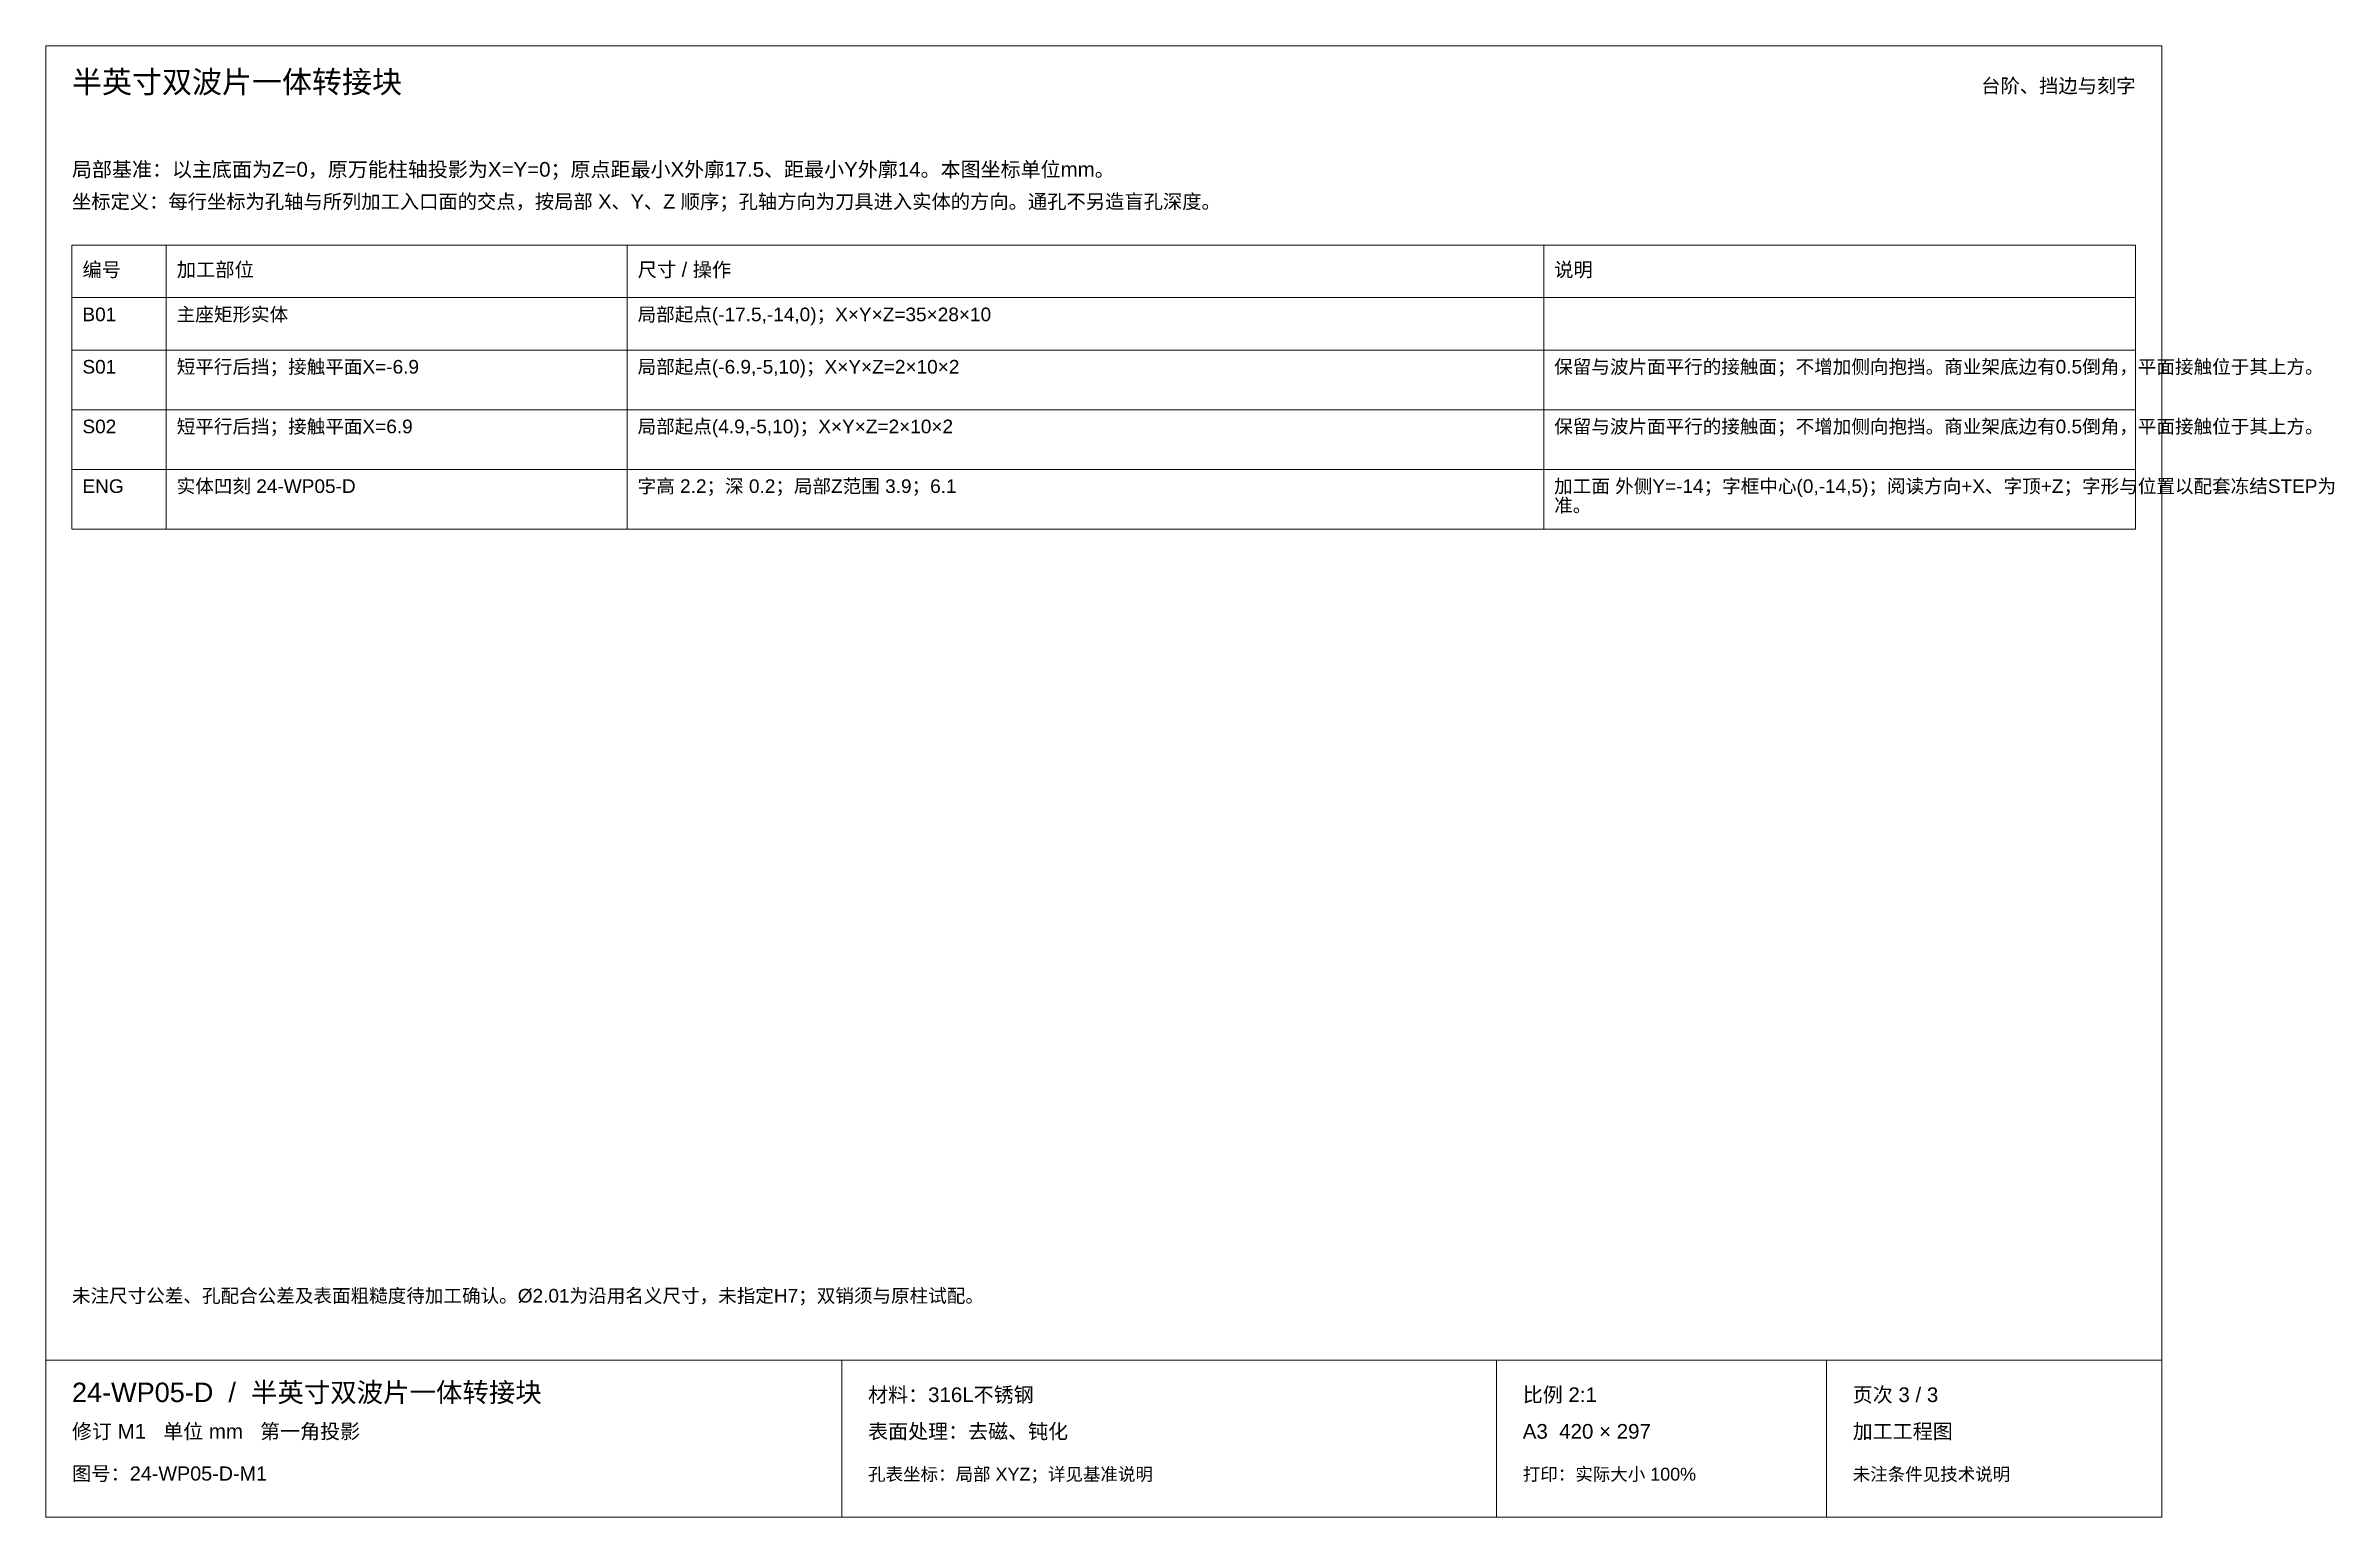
# Paper-space layout '03_孔表及加工说明' of a CAD drawing. Header units: millimetres. Extents: x 8 to 445, y 8 to 289.
import ezdxf
from ezdxf.enums import TextEntityAlignment as Align

# ---------------------------------------------------------------- set-up
doc = ezdxf.new("R2010")
doc.units = ezdxf.units.MM
doc.layers.add('ANNOTATIONS', color=7, linetype='CONTINUOUS', lineweight=18)
doc.styles.add('CJK', font='Arial Unicode.ttf')

psp = doc.layouts.new('03_孔表及加工说明')

# ---------------------------------------------------------------- linework, layer by layer
at = {"layer": 'ANNOTATIONS'}
for p, q in [((412, 289), (8, 289)), ((8, 289), (8, 8)), ((412, 8), (412, 289)), ((31, 250.9), (13, 250.9)), ((13, 250.9), (13, 240.9)), ((31, 240.9), (31, 250.9)), ((119, 250.9), (31, 250.9)), ((31, 250.9), (31, 240.9)), ((119, 240.9), (119, 250.9)), ((294, 250.9), (119, 250.9)), ((119, 250.9), (119, 240.9)), ((294, 240.9), (294, 250.9)), ((407, 250.9), (294, 250.9)), ((294, 250.9), (294, 240.9)), ((407, 240.9), (407, 250.9)), ((13, 240.9), (31, 240.9)), ((31, 240.9), (13, 240.9)), ((13, 240.9), (13, 230.9)), ((31, 240.9), (119, 240.9)), ((31, 230.9), (31, 240.9)), ((119, 240.9), (31, 240.9)), ((31, 240.9), (31, 230.9)), ((119, 240.9), (294, 240.9)), ((119, 230.9), (119, 240.9)), ((294, 240.9), (119, 240.9)), ((119, 240.9), (119, 230.9)), ((294, 240.9), (407, 240.9)), ((294, 230.9), (294, 240.9)), ((407, 240.9), (294, 240.9)), ((294, 240.9), (294, 230.9)), ((407, 230.9), (407, 240.9)), ((13, 230.9), (31, 230.9)), ((31, 230.9), (13, 230.9)), ((13, 230.9), (13, 219.5)), ((31, 230.9), (119, 230.9)), ((31, 219.5), (31, 230.9)), ((119, 230.9), (31, 230.9)), ((31, 230.9), (31, 219.5)), ((119, 230.9), (294, 230.9)), ((119, 219.5), (119, 230.9)), ((294, 230.9), (119, 230.9)), ((119, 230.9), (119, 219.5)), ((294, 230.9), (407, 230.9)), ((294, 219.5), (294, 230.9)), ((407, 230.9), (294, 230.9)), ((294, 230.9), (294, 219.5)), ((407, 219.5), (407, 230.9)), ((13, 219.5), (31, 219.5)), ((31, 219.5), (13, 219.5)), ((13, 219.5), (13, 208.1)), ((31, 219.5), (119, 219.5)), ((31, 208.1), (31, 219.5)), ((119, 219.5), (31, 219.5)), ((31, 219.5), (31, 208.1)), ((119, 219.5), (294, 219.5)), ((119, 208.1), (119, 219.5)), ((294, 219.5), (119, 219.5)), ((119, 219.5), (119, 208.1)), ((294, 219.5), (407, 219.5)), ((294, 208.1), (294, 219.5)), ((407, 219.5), (294, 219.5)), ((294, 219.5), (294, 208.1)), ((407, 208.1), (407, 219.5)), ((13, 208.1), (31, 208.1)), ((31, 208.1), (13, 208.1)), ((13, 208.1), (13, 196.7)), ((31, 208.1), (119, 208.1)), ((31, 196.7), (31, 208.1)), ((119, 208.1), (31, 208.1)), ((31, 208.1), (31, 196.7)), ((119, 208.1), (294, 208.1)), ((119, 196.7), (119, 208.1)), ((294, 208.1), (119, 208.1)), ((119, 208.1), (119, 196.7)), ((294, 208.1), (407, 208.1)), ((294, 196.7), (294, 208.1)), ((407, 208.1), (294, 208.1)), ((294, 208.1), (294, 196.7)), ((407, 196.7), (407, 208.1)), ((13, 196.7), (31, 196.7)), ((31, 196.7), (119, 196.7)), ((119, 196.7), (294, 196.7)), ((294, 196.7), (407, 196.7)), ((8, 38), (412, 38)), ((160, 8), (160, 38)), ((285, 8), (285, 38)), ((348, 8), (348, 38)), ((8, 8), (412, 8))]:
    psp.add_line(p, q, dxfattribs=at)

# ---------------------------------------------------------------- texts
at = {"layer": 'ANNOTATIONS', "style": 'CJK'}
for s, height, p in [('半英寸双波片一体转接块', 4.2, (13, 280)), ('局部基准：以主底面为Z=0，原万能柱轴投影为X=Y=0；原点距最小X外廓17.5、距最小Y外廓14。本图坐标单位mm。', 2.8, (13, 264)), ('坐标定义：每行坐标为孔轴与所列加工入口面的交点，按局部 X、Y、Z 顺序；孔轴方向为刀具进入实体的方向。通孔不另造盲孔深度。', 2.7, (13, 257.9)), ('编号', 2.7, (15, 244.9)), ('加工部位', 2.7, (33, 244.9)), ('尺寸 / 操作', 2.7, (121, 244.9)), ('说明', 2.7, (296, 244.9)), ('B01', 2.6, (15, 236.4)), ('主座矩形实体', 2.6, (33, 236.4)), ('局部起点(-17.5,-14,0)；X×Y×Z=35×28×10', 2.6, (121, 236.4)), ('S01', 2.6, (15, 226.4)), ('短平行后挡；接触平面X=-6.9', 2.6, (33, 226.4)), ('局部起点(-6.9,-5,10)；X×Y×Z=2×10×2', 2.6, (121, 226.4)), ('保留与波片面平行的接触面；不增加侧向抱挡。商业架底边有0.5倒角，平面接触位于其上方。', 2.6, (296, 226.4)), ('S02', 2.6, (15, 215)), ('短平行后挡；接触平面X=6.9', 2.6, (33, 215)), ('局部起点(4.9,-5,10)；X×Y×Z=2×10×2', 2.6, (121, 215)), ('保留与波片面平行的接触面；不增加侧向抱挡。商业架底边有0.5倒角，平面接触位于其上方。', 2.6, (296, 215)), ('ENG', 2.6, (15, 203.6)), ('实体凹刻 24-WP05-D', 2.6, (33, 203.6)), ('字高 2.2；深 0.2；局部Z范围 3.9；6.1', 2.6, (121, 203.6)), ('加工面 外侧Y=-14；字框中心(0,-14,5)；阅读方向+X、字顶+Z；字形与位置以配套冻结STEP为', 2.6, (296, 203.6)), ('准。', 2.6, (296, 199.95)), ('未注尺寸公差、孔配合公差及表面粗糙度待加工确认。Ø2.01为沿用名义尺寸，未指定H7；双销须与原柱试配。', 2.6, (13, 49)), ('24-WP05-D  /  半英寸双波片一体转接块', 3.7, (13, 30)), ('材料：316L不锈钢', 2.8, (165, 30)), ('比例 2:1', 2.8, (290, 30)), ('页次 3 / 3', 2.8, (353, 30)), ('修订 M1   单位 mm   第一角投影', 2.8, (13, 23)), ('表面处理：去磁、钝化', 2.8, (165, 23)), ('A3  420 × 297', 2.8, (290, 23)), ('加工工程图', 2.8, (353, 23)), ('图号：24-WP05-D-M1', 2.7, (13, 15)), ('孔表坐标：局部 XYZ；详见基准说明', 2.45, (165, 15)), ('打印：实际大小 100%', 2.45, (290, 15)), ('未注条件见技术说明', 2.45, (353, 15))]:
    psp.add_text(s, height=height, dxfattribs=at).set_placement(p)
psp.add_text('台阶、挡边与刻字', height=2.7, dxfattribs=at).set_placement((407, 280), align=Align.RIGHT)

doc.saveas('drawing.dxf')
